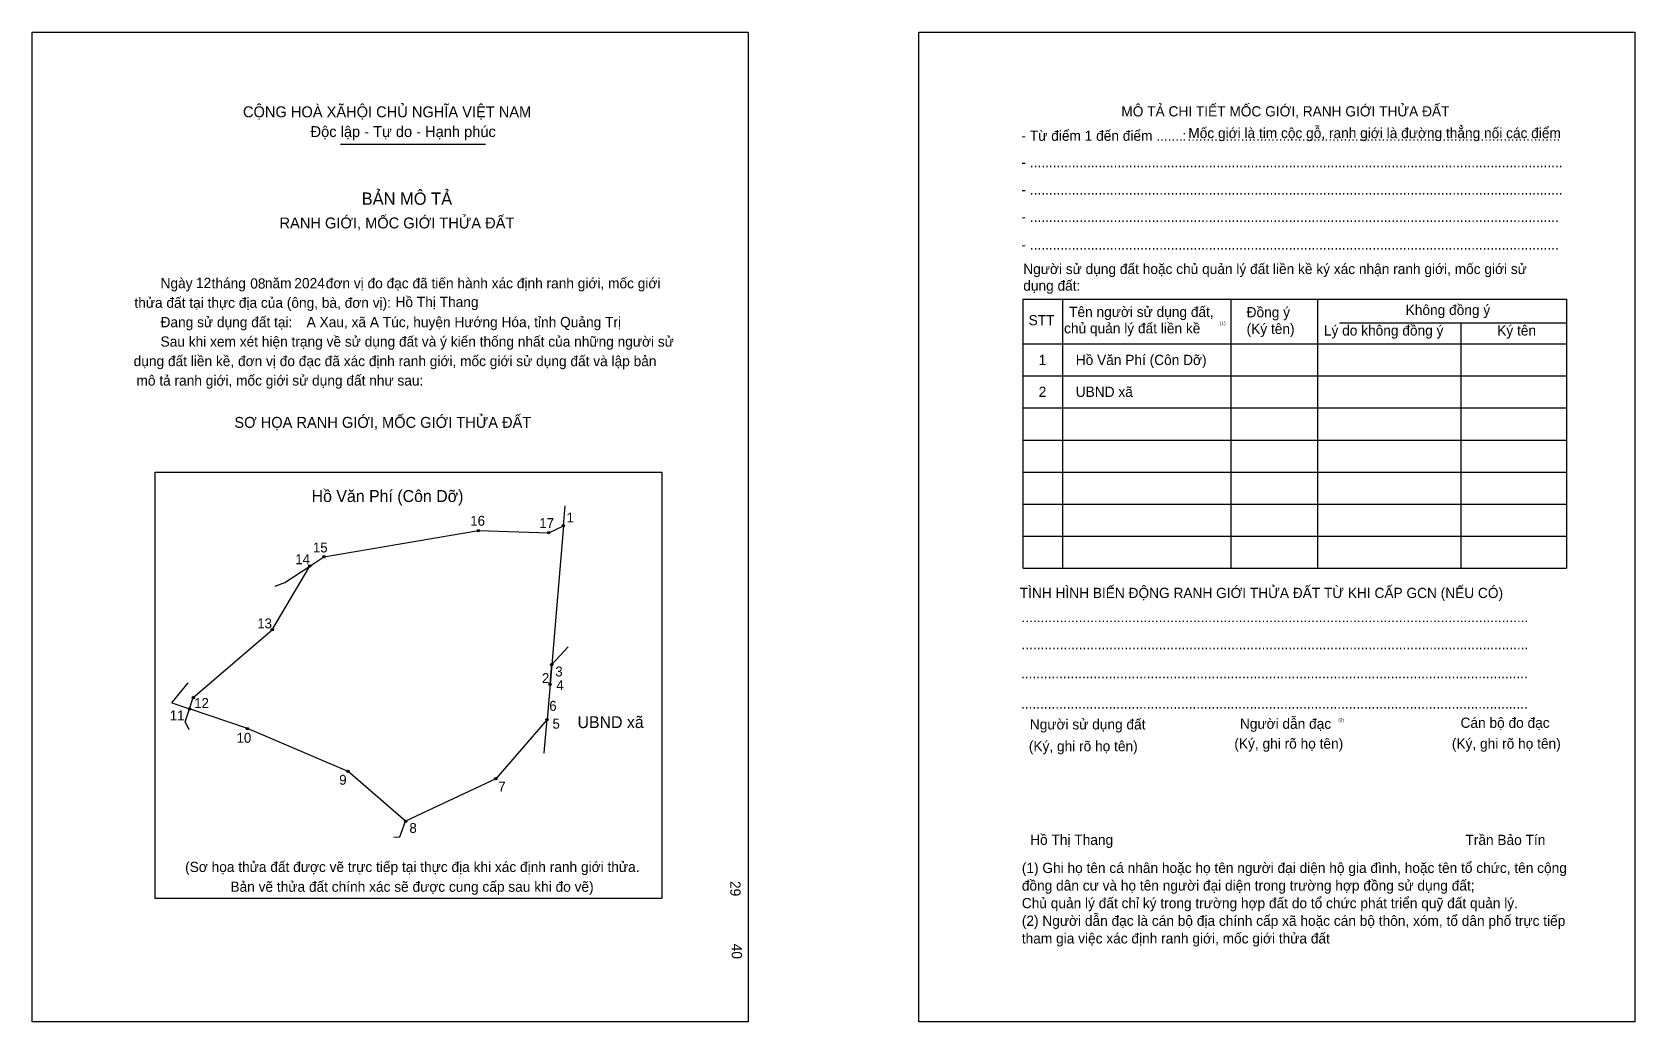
# Model space of a CAD drawing. Extents: x 549435 to 549904, y 1824151 to 1824441.
import ezdxf

# ---------------------------------------------------------------- set-up
doc = ezdxf.new("R2010")
doc.units = 0
for name, color, linetype in [('bmtKhungInTrang1', 7, 'Continuous'), ('bmtKhungInTrang2', 7, 'Continuous'), ('bmtNoiDung', 7, 'Continuous'), ('bmtTemplate', 7, 'Continuous'), ('CanhThua', 7, 'Continuous'), ('MocDinhThua', 7, 'Continuous'), ('RauThua', 7, 'Continuous'), ('SoHieuDinhThua', 7, 'Continuous'), ('TenChuLanCan', 7, 'Continuous')]:
    doc.layers.add(name, color=color, linetype=linetype)

msp = doc.modelspace()

# ---------------------------------------------------------------- linework, layer by layer
at = {"layer": 'bmtKhungInTrang1'}
msp.add_lwpolyline([(549435.23, 1824440.63), (549644.77, 1824440.63), (549644.77, 1824150.81), (549435.23, 1824150.81)], close=True, dxfattribs=at)
at = {"layer": 'bmtKhungInTrang2'}
msp.add_lwpolyline([(549694.73, 1824440.63), (549904.27, 1824440.63), (549904.27, 1824150.81), (549694.73, 1824150.81)], close=True, dxfattribs=at)
at = {"layer": 'bmtTemplate'}
for p, q in [((549525.52, 1824407.78), (549567.9, 1824407.78)), ((549736.77, 1824362.46), (549736.77, 1824283.67)), ((549786.06, 1824362.46), (549786.06, 1824283.67)), ((549811.42, 1824362.55), (549811.42, 1824283.67)), ((549884.21, 1824362.46), (549884.21, 1824283.67)), ((549817.85, 1824355.52), (549884.21, 1824355.52)), ((549725.28, 1824349.33), (549884.21, 1824349.33)), ((549725.28, 1824339.95), (549884.21, 1824339.95)), ((549725.28, 1824330.57), (549884.21, 1824330.57)), ((549725.28, 1824321.19), (549884.21, 1824321.19)), ((549725.28, 1824311.81), (549884.21, 1824311.81)), ((549725.28, 1824302.43), (549884.21, 1824302.43)), ((549725.28, 1824293.05), (549884.21, 1824293.05)), ((549725.28, 1824283.67), (549884.21, 1824283.67))]:
    msp.add_line(p, q, dxfattribs=at)
for points in [[(549725.18, 1824362.46), (549884.21, 1824362.46)], [(549725.18, 1824362.46), (549725.18, 1824283.67)], [(549853.28, 1824355.42), (549853.28, 1824283.67)]]:
    msp.add_lwpolyline(points, dxfattribs=at)
msp.add_lwpolyline([(549471.28, 1824186.91), (549471.28, 1824311.8), (549619.54, 1824311.8), (549619.54, 1824186.91)], close=True, dxfattribs=at)
at = {"layer": 'CanhThua'}
for p, q in [((549520.65, 1824287.02), (549565.82, 1824294.65)), ((549565.82, 1824294.65), (549586.43, 1824294.02)), ((549586.43, 1824294.02), (549590.73, 1824296.11)), ((549590.73, 1824296.11), (549587.29, 1824255.43)), ((549505.5, 1824265.63), (549516.51, 1824284.28)), ((549516.51, 1824284.28), (549520.65, 1824287.02)), ((549482.42, 1824245.8), (549505.5, 1824265.63)), ((549587.29, 1824255.43), (549586.8, 1824249.66)), ((549587.29, 1824255.43), (549587.29, 1824255.43)), ((549586.8, 1824249.66), (549585.93, 1824239.35)), ((549481.31, 1824242.48), (549482.42, 1824245.8)), ((549498.25, 1824236.72), (549481.31, 1824242.48)), ((549527.69, 1824224.17), (549498.25, 1824236.72)), ((549585.93, 1824239.35), (549570.92, 1824222)), ((549585.93, 1824239.35), (549585.93, 1824239.35)), ((549544.54, 1824209.57), (549527.69, 1824224.17)), ((549570.92, 1824222), (549544.54, 1824209.57))]:
    msp.add_line(p, q, dxfattribs=at)
at = {"layer": 'MocDinhThua'}
for centre in [(549565.82, 1824294.65), (549586.43, 1824294.02), (549590.73, 1824296.11), (549516.51, 1824284.28), (549520.65, 1824287.02), (549505.5, 1824265.63), (549587.29, 1824255.43), (549587.29, 1824255.43), (549482.42, 1824245.8), (549586.8, 1824249.66), (549481.31, 1824242.48), (549498.25, 1824236.72), (549585.93, 1824239.35), (549585.93, 1824239.35), (549527.69, 1824224.17), (549570.92, 1824222), (549544.54, 1824209.57)]:
    msp.add_circle(centre, 0.348, dxfattribs=at)
at = {"layer": 'RauThua'}
for p, q in [((549590.73, 1824296.11), (549591.22, 1824301.87)), ((549509.24, 1824279.47), (549516.51, 1824284.28)), ((549506.32, 1824278.43), (549509.24, 1824279.47)), ((549587.29, 1824255.43), (549592.14, 1824260.65)), ((549586.8, 1824249.66), (549587.29, 1824255.42)), ((549587.29, 1824255.42), (549587.29, 1824255.43)), ((549476.17, 1824244.23), (549480.87, 1824250.07)), ((549476.17, 1824244.23), (549481.31, 1824242.48)), ((549480.04, 1824238.66), (549481.31, 1824242.48)), ((549480.04, 1824238.66), (549481.1, 1824236.43)), ((549585.21, 1824230.79), (549585.93, 1824239.35)), ((549585.1, 1824229.53), (549585.21, 1824230.79)), ((549542.84, 1824205.01), (549544.54, 1824209.57)), ((549542.84, 1824205.01), (549544.54, 1824209.57)), ((549541.08, 1824204.95), (549542.84, 1824205.01)), ((549541.08, 1824204.95), (549542.84, 1824205.01))]:
    msp.add_line(p, q, dxfattribs=at)

# ---------------------------------------------------------------- texts
at = {"layer": 'bmtNoiDung'}
for s, height, p in [('12', 2.998, (549483.18, 1824365.69)), ('08', 2.998, (549499.08, 1824365.52)), ('2024', 2.998, (549511.98, 1824365.59)), ('Hồ Thị Thang', 2.9981, (549541.59, 1824360.11)), ('A Xau, xã A Túc, huyện Hướng Hóa, tỉnh Quảng Trị', 2.9981, (549515.58, 1824354.22)), ('1', 3, (549729.79, 1824343.14)), ('Hồ Văn Phí (Côn Dỡ) ', 2.9981, (549740.64, 1824343.14)), ('2', 3, (549729.79, 1824333.8)), ('UBND xã ', 2.998, (549740.64, 1824333.8)), ('Hồ Thị Thang', 2.9981, (549727.3, 1824202.66))]:
    msp.add_text(s, height=height, dxfattribs=at).set_placement(p)
for s, p in [('29', (549639.55, 1824192.07)), ('40', (549639.97, 1824173.72))]:
    msp.add_text(s, height=2.998, rotation=270, dxfattribs=at).set_placement(p)
at = {"layer": 'bmtTemplate'}
for s, height, p in [('CỘNG HOÀ XÃHỘI CHỦ NGHĨA VIỆT NAM', 3.198, (549496.95, 1824415.67)), ('MÔ TẢ CHI TIẾT MỐC GIỚI, RANH GIỚI THỬA ĐẤT', 2.9969, (549753.98, 1824415.92)), ('Độc lập - Tự do - Hạnh phúc', 3.198, (549516.73, 1824409.88)), ('- Từ điểm 1 đến điểm .......', 2.9969, (549724.77, 1824408.78)), (':', 3, (549771.85, 1824408.78)), ('Mốc giới là tim cộc gỗ, ranh giới là đường thẳng nối các điểm', 2.9969, (549773.58, 1824409.57)), ('..................................................................................................', 2.9969, (549773.33, 1824408.78)), ('- ............................................................................................................................................', 2.99695, (549724.77, 1824401.01)), ('BẢN MÔ TẢ', 3.598, (549531.69, 1824390.06)), ('- ............................................................................................................................................', 2.99695, (549724.77, 1824393.04)), ('RANH GIỚI, MỐC GIỚI THỬA ĐẤT', 3.198, (549507.64, 1824383.13)), ('- ...........................................................................................................................................', 2.99695, (549724.77, 1824385.06)), ('- ...........................................................................................................................................', 2.99695, (549724.77, 1824376.9)), ('Người sử dụng đất hoặc chủ quản lý đất liền kề ký xác nhận ranh giới, mốc giới sử', 2.9969, (549725.28, 1824369.78)), ('Ngày     tháng     năm         đơn vị đo đạc đã tiến hành xác định ranh giới, mốc giới ', 2.9981, (549472.83, 1824365.59)), ('dụng đất:', 2.997, (549725.28, 1824364.9)), ('thửa đất tại thực địa của (ông, bà, đơn vị):', 2.9981, (549465.18, 1824359.89)), ('Tên người sử dụng đất,', 2.9969, (549738.7, 1824357.21)), ('Đồng ý', 2.997, (549790.64, 1824357.11)), ('Không đồng ý', 2.9969, (549837.18, 1824357.77)), ('Đang sử dụng đất tại:', 2.9981, (549472.83, 1824354.2)), ('STT', 2.997, (549726.84, 1824354.77)), ('chủ quản lý đất liền kề', 2.9969, (549737.23, 1824352.41)), ('(1)', 0.999, (549782.81, 1824354.88)), ('(Ký tên)', 2.997, (549790.64, 1824352.24)), ('Lý do không đồng ý', 2.9969, (549813.25, 1824351.77)), ('Ký tên', 2.997, (549863.97, 1824351.77)), ('Sau khi xem xét hiện trạng về sử dụng đất và ý kiến thống nhất của những người sử ', 2.9981, (549472.83, 1824348.51)), ('dụng đất liền kề, đơn vị đo đạc đã xác định ranh giới, mốc giới sử dụng đất và lập bản', 2.9981, (549464.96, 1824342.81)), ('mô tả ranh giới, mốc giới sử dụng đất như sau:', 2.9981, (549465.78, 1824337.12)), ('SƠ HỌA RANH GIỚI, MỐC GIỚI THỬA ĐẤT', 3.198, (549494.43, 1824324.75)), ('TÌNH HÌNH BIẾN ĐỘNG RANH GIỚI THỬA ĐẤT TỪ KHI CẤP GCN (NẾU CÓ)', 2.9969, (549724.26, 1824274.92)), ('.....................................................................................................................................', 3.00144, (549724.77, 1824267.87)), ('.....................................................................................................................................', 3.00144, (549724.77, 1824259.9)), ('.....................................................................................................................................', 3.00144, (549724.61, 1824251.46)), ('.....................................................................................................................................', 3.00144, (549724.61, 1824242.55)), ('Người sử dụng đất', 2.9969, (549727.21, 1824236.45)), ('Người dẫn đạc', 2.9969, (549788.68, 1824236.64)), ('(2)', 0.999, (549817.46, 1824238.71)), ('Cán bộ đo đạc', 2.9969, (549853.24, 1824236.92)), ('(Ký, ghi rõ họ tên)', 2.9969, (549726.91, 1824230.07)), ('(Ký, ghi rõ họ tên)', 2.9969, (549787.05, 1824230.82)), ('(Ký, ghi rõ họ tên)', 2.9969, (549850.7, 1824230.82)), ('Trần Bảo Tín', 2.9969, (549854.67, 1824202.62)), ('(Sơ họa thửa đất được vẽ trực tiếp tại thực địa khi xác định ranh giới thửa.', 2.9981, (549480.02, 1824194.71)), ('(1) Ghi họ tên cá nhân hoặc họ tên người đại diện hộ gia đình, hoặc tên tổ chức, tên cộng', 2.9969, (549724.86, 1824194.42)), ('Bản vẽ thửa đất chính xác sẽ được cung cấp sau khi đo vẽ)', 2.9981, (549493.28, 1824188.92)), ('đồng dân cư và họ tên người đại diện trong trường hợp đồng sử dụng đất;', 2.9969, (549724.86, 1824189.27)), ('Chủ quản lý đất chỉ ký trong trường hợp đất do tổ chức phát triển quỹ đất quản lý.', 2.9969, (549724.86, 1824184.11)), ('(2) Người dẫn đạc là cán bộ địa chính cấp xã hoặc cán bộ thôn, xóm, tổ dân phố trực tiếp', 2.9969, (549724.86, 1824178.95)), ('tham gia việc xác định ranh giới, mốc giới thửa đất', 2.9969, (549724.86, 1824173.79))]:
    msp.add_text(s, height=height, dxfattribs=at).set_placement(p)
at = {"layer": 'SoHieuDinhThua'}
for s, height, p in [('16', 2.899, (549563.46, 1824296.09)), ('17', 2.899, (549583.66, 1824295.41)), ('1', 2.9, (549591.62, 1824297.05)), ('15', 2.899, (549517.41, 1824288.27)), ('14', 2.899, (549512.25, 1824284.83)), ('13', 2.899, (549501.12, 1824266.04)), ('2', 2.9, (549584.44, 1824250.04)), ('3', 2.9, (549588.34, 1824251.97)), ('4', 2.9, (549588.66, 1824247.97)), ('11', 2.899, (549475.53, 1824239.1)), ('12', 2.899, (549482.68, 1824242.74)), ('6', 2.9, (549586.58, 1824241.91)), ('5', 2.9, (549587.52, 1824236.68)), ('10', 2.899, (549495.06, 1824232.56)), ('9', 2.9, (549525.12, 1824220.26)), ('7', 2.9, (549571.63, 1824218.24)), ('8', 2.9, (549545.64, 1824206.16))]:
    msp.add_text(s, height=height, dxfattribs=at).set_placement(p)
at = {"layer": 'TenChuLanCan'}
for s, height, p in [('Hồ Văn Phí (Côn Dỡ)', 3.4792, (549517.03, 1824303.04)), ('UBND xã', 3.479, (549594.83, 1824236.85))]:
    msp.add_text(s, height=height, dxfattribs=at).set_placement(p)

doc.saveas('drawing.dxf')
